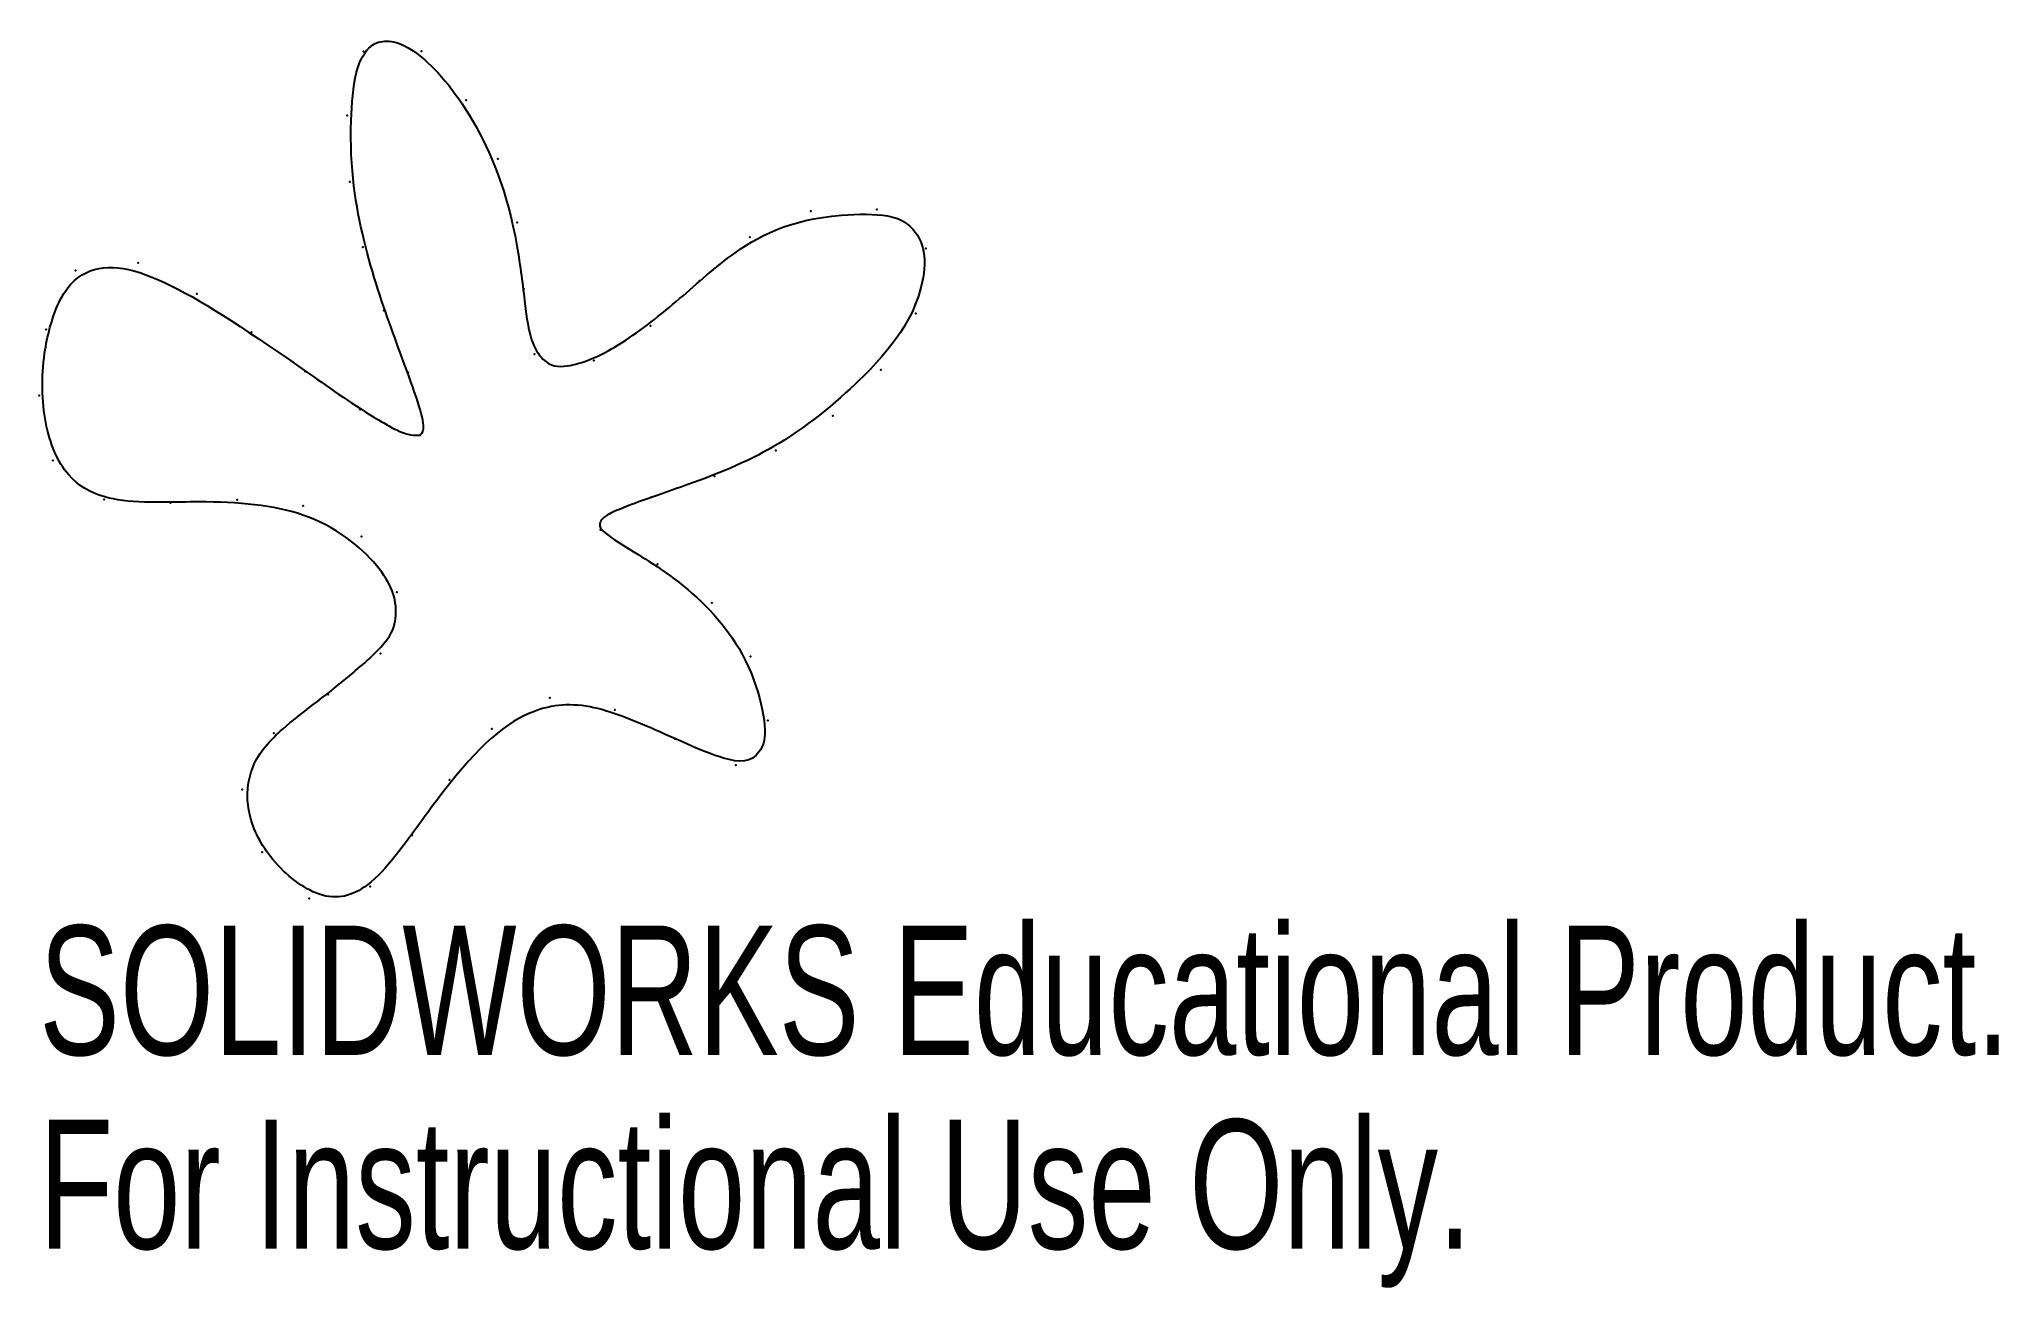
# Model space of a CAD drawing. Header units: millimetres. Extents: x 11.1 to 84.4, y 46.2 to 92.9.
import ezdxf

# ---------------------------------------------------------------- set-up
doc = ezdxf.new("R2010")
doc.units = ezdxf.units.MM
doc.header["$PDSIZE"] = -1
doc.styles.add('SLDTEXTSTYLE0', font='TXT', dxfattribs={"width": 0.7})

msp = doc.modelspace()

# ---------------------------------------------------------------- linework, layer by layer
at = {"color": 7, "linetype": 'Continuous'}
msp.add_open_spline([(25.367, 78.049), (24.992, 78.043), (24.554, 78.199), (23.183, 78.973), (19.589, 81.518), (15.63, 84.156), (13.145, 84.606), (11.848, 83.304), (11.187, 80.898), (11.243, 78.405), (12.053, 76.492), (13.328, 75.714), (15.012, 75.5), (18.107, 75.627), (21.614, 75.229), (24.186, 72.963), (24.591, 71.614), (24.284, 70.407), (22.085, 68.464), (20.299, 67.238), (18.998, 65.825), (18.79, 64.036), (19.7, 62.12), (21.663, 60.567), (23.062, 60.841), (24.351, 62.106), (26.958, 65.838), (29.003, 67.797), (31.533, 68.141), (34.364, 66.972), (36.831, 65.798), (37.929, 65.805), (38.375, 66.872), (37.788, 69.653), (35.815, 72.177), (33.107, 73.849), (32.316, 74.329), (32.055, 74.645), (32.126, 74.893), (32.443, 75.131), (33.675, 75.623), (36.164, 76.448), (39.031, 77.666), (43.018, 81.055), (44.089, 83.058), (44.316, 84.845), (43.916, 85.755), (43.03, 86.336), (39.484, 86.312), (37.043, 84.965), (35.019, 83.053), (32.665, 81.235), (31.058, 80.575), (30.07, 80.622), (29.463, 81.611), (29.293, 82.923), (28.85, 86.671), (27.366, 90.159), (25.36, 92.463), (24.117, 92.937), (23.395, 92.573), (22.907, 91.617), (22.649, 88.48), (23.238, 85.057), (24.372, 81.785), (25.34, 79.256), (25.519, 78.452), (25.491, 78.196), (25.367, 78.049), (25.415, 78.095), (25.367, 78.049)], degree=3, knots=[0, 0, 0, 0, 0.0025261, 0.0056623, 0.0162678, 0.0459458, 0.0780012, 0.0950151, 0.1074003, 0.1242093, 0.1410148, 0.1550116, 0.1650779, 0.176511, 0.1973842, 0.2211708, 0.2442632, 0.2537558, 0.2621444, 0.2819205, 0.2965159, 0.3094593, 0.3215915, 0.3358903, 0.3527539, 0.3623625, 0.3745313, 0.4052014, 0.4242881, 0.4414897, 0.4621313, 0.4805369, 0.487933, 0.4957299, 0.5148788, 0.5364681, 0.5579119, 0.5641473, 0.5669091, 0.5686472, 0.571315, 0.5802558, 0.5979221, 0.6189118, 0.6541716, 0.6694766, 0.6816105, 0.6883119, 0.6954502, 0.7193418, 0.7381273, 0.7568865, 0.7769252, 0.7886339, 0.7953011, 0.8031137, 0.8120265, 0.8374581, 0.8630016, 0.8835877, 0.8925522, 0.8979993, 0.9052264, 0.9264382, 0.9498421, 0.9731771, 0.9914178, 0.9969739, 0.9987095, 1, 1, 1, 1], dxfattribs=at)
for p in [(23.26, 92.397), (25.428, 92.413), (27.097, 90.575), (22.644, 90.009), (28.277, 88.384), (22.739, 87.521), (42.451, 86.493), (28.998, 86.003), (39.974, 86.434), (23.231, 85.08), (37.698, 85.458), (44.279, 85.028), (14.827, 84.496), (12.486, 84.207), (35.814, 83.831), (17.029, 83.34), (29.254, 83.525), (24.015, 82.714), (33.987, 82.137), (43.911, 82.604), (11.385, 82.005), (19.066, 81.904), (29.649, 81.079), (31.866, 80.843), (21.076, 80.429), (24.925, 80.393), (42.591, 80.499), (11.129, 79.533), (23.125, 79.01), (40.798, 78.775), (25.367, 78.049), (11.645, 77.113), (38.671, 77.483), (36.372, 76.522), (13.554, 75.654), (16.036, 75.52), (18.526, 75.637), (34.008, 75.733), (21.002, 75.415), (23.182, 74.266), (32.121, 74.514), (34.245, 73.225), (24.497, 72.184), (36.272, 71.784), (23.894, 69.891), (37.729, 69.782), (21.932, 68.363), (30.224, 68.228), (32.65, 67.782), (19.907, 66.913), (28.058, 67.079), (34.892, 66.695), (38.375, 67.388), (37.173, 65.712), (18.713, 64.806), (26.466, 65.167), (25.071, 63.101), (19.464, 62.466), (23.499, 61.174), (21.22, 60.736)]:
    msp.add_point(p, dxfattribs=at)

# ---------------------------------------------------------------- texts
at = {"color": 7, "linetype": 'Continuous', "char_height": 4.83362, "attachment_point": 1, "style": 'SLDTEXTSTYLE0'}
for s, insert in [('SOLIDWORKS Educational Product.', (11.129, 59.716)), ('For Instructional Use Only.', (11.129, 52.466))]:
    msp.add_mtext(s, dxfattribs=dict(at, insert=insert))

doc.saveas('drawing.dxf')
